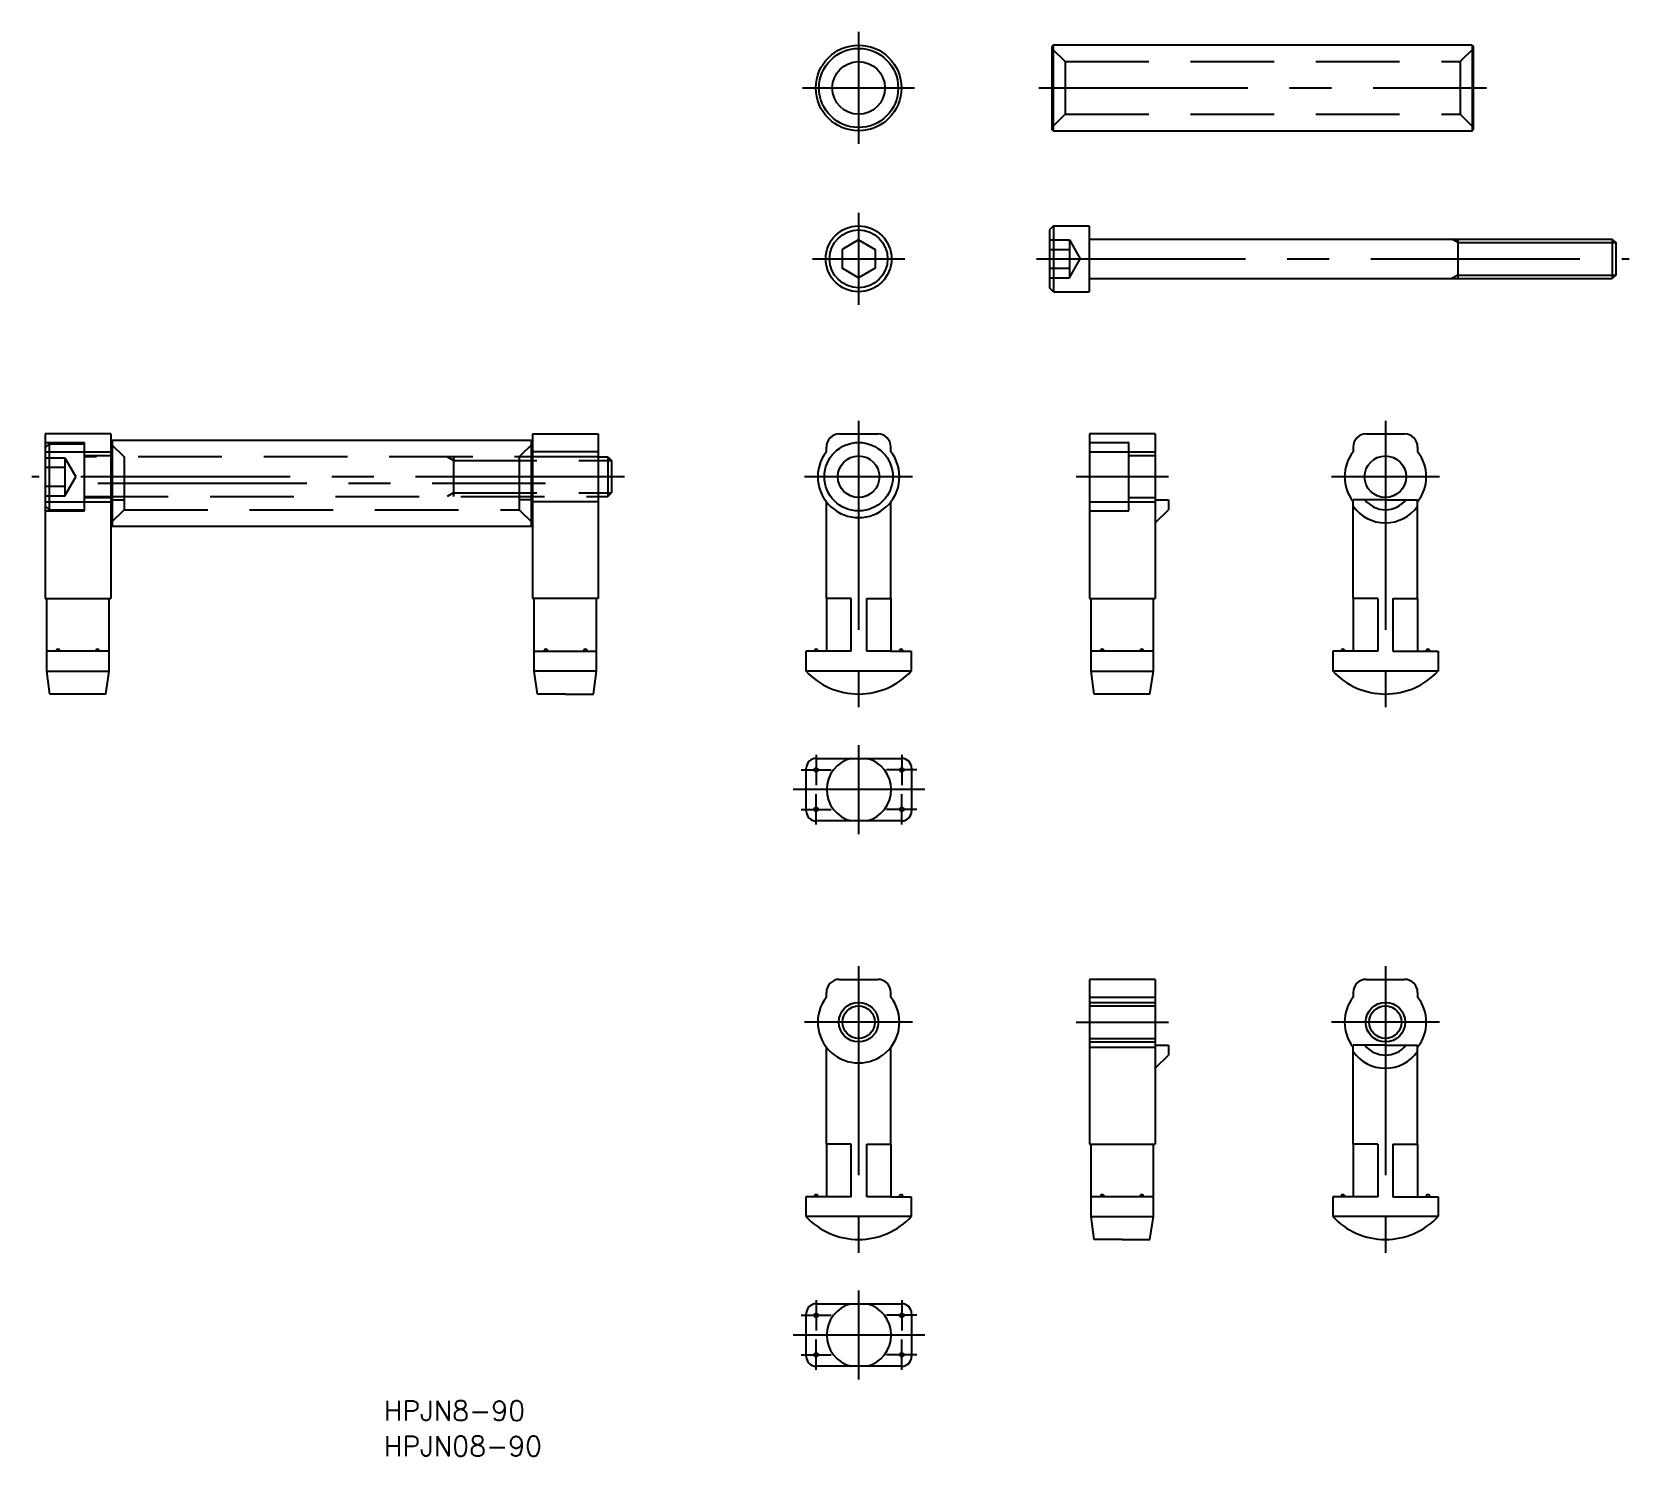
# Model space of a CAD drawing. Extents: x -126 to 117, y -18 to 198.
import ezdxf

# ---------------------------------------------------------------- set-up
doc = ezdxf.new("R2010")
doc.units = 0
doc.linetypes.add('CENTER', pattern=[50.8, 31.75, -6.35, 6.35, -6.35])
doc.linetypes.add('DASHED', pattern=[19.05, 12.7, -6.35])
doc.layers.get('0').update_dxf_attribs({"linetype": 'CONTINUOUS'})
doc.layers.add('CENTER', color=1, linetype='CENTER')
doc.styles.get("Standard").update_dxf_attribs({"font": 'txt.shx', "height": 3, "bigfont": 'bigfont.shx'})

msp = doc.modelspace()

# ---------------------------------------------------------------- linework, layer by layer
at = {"color": 7, "linetype": 'CONTINUOUS'}
for p, q in [((29.56, 195.82), (29.36, 195.62)), ((29.36, 195.62), (29.36, 183.02)), ((29.56, 195.82), (29.56, 182.82)), ((93.16, 195.82), (29.56, 195.82)), ((93.16, 195.82), (93.16, 182.82)), ((93.16, 195.82), (93.36, 195.62)), ((93.36, 183.02), (93.36, 195.62)), ((29.56, 182.82), (29.36, 183.02)), ((29.56, 182.82), (93.16, 182.82)), ((93.16, 182.82), (93.36, 183.02)), ((29.6, 168.38), (29, 167.78)), ((29, 167.78), (29, 158.98)), ((29.6, 168.38), (35, 168.38)), ((29.6, 168.38), (29.6, 158.38)), ((30.95, 168.38), (30.95, 168.38)), ((32.3, 168.38), (32.31, 168.38)), ((35, 168.38), (35, 158.38)), ((0, 166.27), (-2.5, 164.82)), ((0, 166.27), (2.5, 164.82)), ((35, 166.38), (114.46, 166.38)), ((91, 166.38), (91, 160.38)), ((114.46, 166.38), (115, 165.84)), ((114.46, 166.38), (114.46, 160.38)), ((115, 165.84), (115, 160.92)), ((-2.5, 164.82), (-2.5, 161.94)), ((2.5, 164.82), (2.5, 161.94)), ((0, 160.49), (-2.5, 161.94)), ((2.5, 161.94), (0, 160.49)), ((35, 160.38), (114.46, 160.38)), ((115, 160.92), (114.46, 160.38)), ((29.6, 158.38), (29, 158.98)), ((29.6, 158.38), (35, 158.38)), ((-123.55, 136.8), (-123.55, 111.8)), ((-113.55, 136.8), (-123.55, 136.8)), ((-113.55, 136.8), (-113.55, 111.8)), ((-49.55, 136.8), (-49.55, 111.8)), ((-49.55, 136.8), (-39.55, 136.8)), ((-39.55, 136.8), (-39.55, 111.8)), ((-2.9, 136.8), (2.9, 136.8)), ((35.05, 136.8), (35.05, 111.8)), ((45.05, 136.8), (35.05, 136.8)), ((45.05, 136.8), (45.05, 111.8)), ((77.1, 136.8), (82.9, 136.8)), ((-123.55, 134.1), (-113.55, 134.1)), ((-113.35, 135.8), (-113.55, 135.6)), ((-113.55, 135.6), (-113.55, 123)), ((-113.35, 135.8), (-113.35, 122.8)), ((-49.75, 135.8), (-113.35, 135.8)), ((-49.75, 135.8), (-49.75, 122.8)), ((-49.75, 135.8), (-49.55, 135.6)), ((-49.55, 123), (-49.55, 135.6)), ((-39.55, 134.1), (-49.55, 134.1)), ((-4.9, 134.1), (-4.9, 134.8)), ((4.9, 134.1), (4.9, 134.8)), ((35.05, 134.1), (45.05, 134.1)), ((75.1, 134.8), (75.1, 134.1)), ((84.9, 134.8), (84.9, 134.1)), ((-39.55, 133.3), (-38.1, 133.3)), ((-38.1, 133.3), (-38.1, 127.3)), ((-38.1, 133.3), (-37.55, 132.75)), ((-37.55, 132.75), (-37.55, 127.85)), ((-123.55, 126.5), (-113.55, 126.5)), ((-39.55, 126.5), (-49.55, 126.5)), ((-39.55, 127.3), (-38.1, 127.3)), ((-38.1, 127.3), (-37.55, 127.85)), ((-4.9, 111.8), (-4.9, 126.5)), ((4.9, 111.8), (4.9, 126.5)), ((35.05, 126.5), (45.05, 126.5)), ((45.05, 126.8), (47.05, 126.8)), ((47.05, 126.8), (47.05, 125.3)), ((75.1, 111.8), (75.1, 126.8)), ((80, 126.8), (75.1, 126.8)), ((80, 126.8), (84.9, 126.8)), ((84.9, 111.8), (84.9, 126.8)), ((45.05, 123.3), (47.05, 125.3)), ((-113.35, 122.8), (-113.55, 123)), ((-113.35, 122.8), (-49.75, 122.8)), ((-49.75, 122.8), (-49.55, 123)), ((-123.55, 111.8), (-113.55, 111.8)), ((-123.3, 100.8), (-123.3, 111.8)), ((-113.8, 100.8), (-113.8, 111.8)), ((-39.55, 111.8), (-49.55, 111.8)), ((-49.3, 100.8), (-49.3, 111.8)), ((-39.8, 100.8), (-39.8, 111.8)), ((-1.15, 111.8), (-4.9, 111.8)), ((-4.9, 111.8), (-4.9, 103.8)), ((-1.15, 103.8), (-1.15, 111.8)), ((1.25, 111.8), (4.9, 111.8)), ((1.25, 103.8), (1.25, 111.8)), ((4.9, 111.8), (4.9, 103.8)), ((35.05, 111.8), (45.05, 111.8)), ((35.3, 100.8), (35.3, 111.8)), ((44.8, 100.8), (44.8, 111.8)), ((78.85, 111.8), (75.1, 111.8)), ((75.1, 111.8), (75.1, 103.8)), ((78.85, 111.8), (78.85, 103.8)), ((81.15, 111.8), (84.9, 111.8)), ((81.15, 111.8), (81.15, 103.8)), ((84.9, 111.8), (84.9, 103.85)), ((-113.8, 103.8), (-123.3, 103.8)), ((-49.3, 103.8), (-39.8, 103.8)), ((-8, 103.8), (-8, 100.8)), ((-4.9, 103.8), (-8, 103.8)), ((-1.15, 103.8), (-4.9, 103.8)), ((4.9, 103.8), (1.25, 103.8)), ((4.9, 103.8), (8, 103.8)), ((8, 103.8), (8, 100.8)), ((44.8, 103.8), (35.3, 103.8)), ((72, 103.8), (72, 100.8)), ((75.1, 103.8), (72, 103.8)), ((78.85, 103.8), (75.1, 103.8)), ((81.15, 103.8), (84.9, 103.8)), ((84.9, 103.8), (88, 103.8)), ((88, 103.8), (88, 100.8)), ((-123.3, 100.8), (-113.8, 100.8)), ((-122.85, 97.3), (-123.3, 100.8)), ((-114.35, 97.3), (-113.8, 100.8)), ((-39.8, 100.8), (-49.3, 100.8)), ((-48.75, 97.3), (-49.3, 100.8)), ((-40.25, 97.3), (-39.8, 100.8)), ((8, 100.8), (-8, 100.8)), ((35.75, 97.3), (35.3, 100.8)), ((35.3, 100.8), (44.8, 100.8)), ((44.25, 97.3), (44.8, 100.8)), ((88, 100.8), (72, 100.8)), ((-114.35, 97.3), (-122.85, 97.3)), ((-44.5, 97.3), (-48.75, 97.3)), ((-44.5, 97.3), (-40.25, 97.3)), ((44.25, 97.3), (35.75, 97.3)), ((-6.45, 87.55), (6.55, 87.55)), ((-7.95, 79.55), (-7.95, 86.05)), ((8.05, 86.05), (8.05, 79.55)), ((6.55, 78.05), (-6.45, 78.05)), ((-2.95, 54), (2.9, 54)), ((35.05, 54), (35.05, 29)), ((45.05, 54), (35.05, 54)), ((45.05, 54), (45.05, 29)), ((77.1, 54), (82.9, 54)), ((-4.9, 51.3), (-4.9, 52)), ((4.9, 51.3), (4.9, 52)), ((35.05, 51.3), (45.05, 51.3)), ((75.1, 52), (75.1, 51.3)), ((84.9, 52), (84.9, 51.3)), ((-4.9, 29), (-4.9, 43.7)), ((4.9, 29), (4.9, 43.7)), ((35.05, 43.7), (45.05, 43.7)), ((45.05, 44), (47.05, 44)), ((47.05, 44), (47.05, 42.5)), ((75.1, 29), (75.1, 44)), ((80, 44), (75.1, 44)), ((80, 44), (84.9, 44)), ((84.9, 29), (84.9, 44)), ((45.05, 40.5), (47.05, 42.5)), ((-1.15, 29), (-4.9, 29)), ((-4.9, 29), (-4.9, 21)), ((-1.15, 21), (-1.15, 29)), ((1.25, 29), (4.9, 29)), ((1.25, 21), (1.25, 29)), ((4.9, 29), (4.9, 21)), ((35.05, 29), (45.05, 29)), ((35.3, 18), (35.3, 29)), ((44.8, 18), (44.8, 29)), ((78.85, 29), (75.1, 29)), ((75.1, 29), (75.1, 21)), ((78.85, 29), (78.85, 21)), ((81.15, 29), (84.9, 29)), ((81.15, 29), (81.15, 21)), ((84.9, 29), (84.9, 21.05)), ((-8, 21), (-8, 18)), ((-4.9, 21), (-8, 21)), ((-1.15, 21), (-4.9, 21)), ((4.9, 21), (1.25, 21)), ((4.9, 21), (8, 21)), ((8, 21), (8, 18)), ((44.8, 21), (35.3, 21)), ((72, 21), (72, 18)), ((75.1, 21), (72, 21)), ((78.85, 21), (75.1, 21)), ((81.15, 21), (84.9, 21)), ((84.9, 21), (88, 21)), ((88, 21), (88, 18)), ((8, 18), (-8, 18)), ((35.75, 14.5), (35.3, 18)), ((35.3, 18), (44.8, 18)), ((44.25, 14.5), (44.8, 18)), ((88, 18), (72, 18)), ((40, 14.5), (35.75, 14.5)), ((40, 14.5), (44.25, 14.5)), ((-7.95, -3.25), (-7.95, 3.25)), ((-6.45, 4.75), (6.55, 4.75)), ((8.05, 3.25), (8.05, -3.25)), ((6.55, -4.75), (-6.45, -4.75))]:
    msp.add_line(p, q, dxfattribs=at)
at = {"color": 3, "linetype": 'DASHED'}
for p, q in [((29.36, 195.32), (31.36, 193.32)), ((93.36, 195.32), (91.36, 193.32)), ((31.36, 193.32), (31.36, 185.32)), ((31.36, 193.32), (91.36, 193.32)), ((91.36, 193.32), (91.36, 185.32)), ((31.36, 185.32), (29.36, 183.32)), ((31.36, 185.32), (91.36, 185.32)), ((91.36, 185.32), (93.36, 183.32)), ((29, 166.27), (32, 166.27)), ((32, 166.27), (32, 160.49)), ((32, 166.27), (33.67, 163.38)), ((29, 164.82), (32, 164.82)), ((32, 160.49), (33.67, 163.38)), ((29, 161.94), (32, 161.94)), ((29, 160.49), (32, 160.49)), ((-123.55, 135.5), (-117.55, 135.5)), ((-122.95, 135.3), (-123.55, 134.7)), ((-122.95, 135.3), (-117.55, 135.3)), ((-122.95, 135.3), (-122.95, 125.3)), ((-121.6, 135.3), (-121.6, 135.3)), ((-120.25, 135.3), (-120.25, 135.3)), ((-117.55, 125.1), (-117.55, 135.5)), ((-113.55, 133.45), (-117.55, 133.45)), ((-113.55, 135.3), (-111.55, 133.3)), ((-49.55, 135.3), (-51.55, 133.3)), ((35.05, 135.5), (41.05, 135.5)), ((41.05, 125.1), (41.05, 135.5)), ((45.05, 133.45), (41.05, 133.45)), ((-123.55, 133.19), (-120.55, 133.19)), ((-123.55, 131.75), (-120.55, 131.75)), ((-120.55, 133.19), (-118.88, 130.3)), ((-120.55, 133.19), (-120.55, 127.42)), ((-39.55, 133.3), (-117.55, 133.3)), ((-111.55, 133.3), (-111.55, 125.3)), ((-61.55, 132.75), (-62.5, 133.3)), ((-61.55, 133.3), (-61.55, 127.3)), ((-61.55, 132.75), (-39.55, 132.75)), ((-51.55, 133.3), (-51.55, 125.3)), ((-123.55, 128.86), (-120.55, 128.86)), ((-120.55, 127.42), (-118.88, 130.3)), ((-123.55, 127.42), (-120.55, 127.42)), ((-117.55, 127.3), (-39.55, 127.3)), ((-117.55, 127.15), (-113.55, 127.15)), ((-113.55, 126.8), (-111.55, 126.8)), ((-61.55, 127.85), (-62.5, 127.3)), ((-61.55, 127.85), (-39.55, 127.85)), ((-49.55, 126.8), (-51.55, 126.8)), ((41.05, 127.15), (45.05, 127.15)), ((-122.95, 125.3), (-123.55, 125.9)), ((-123.55, 125.1), (-117.55, 125.1)), ((-122.95, 125.3), (-117.55, 125.3)), ((-113.55, 123.3), (-111.55, 125.3)), ((-111.55, 125.3), (-51.55, 125.3)), ((-51.55, 125.3), (-49.55, 123.3)), ((35.05, 125.1), (41.05, 125.1)), ((35.05, 50.5), (45.05, 50.5)), ((35.05, 49.96), (45.05, 49.96)), ((35.05, 45.04), (45.05, 45.04)), ((35.05, 44.5), (45.05, 44.5))]:
    msp.add_line(p, q, dxfattribs=at)
at = {"color": 3, "linetype": 'CONTINUOUS'}
for p, q in [((91, 165.84), (90.07, 166.38)), ((91, 165.84), (115, 165.84)), ((91, 160.92), (90.07, 160.38)), ((91, 160.92), (115, 160.92)), ((-39.55, 132.75), (-37.55, 132.75)), ((-39.55, 127.85), (-37.55, 127.85))]:
    msp.add_line(p, q, dxfattribs=at)
at = {"color": 7, "linetype": 'CONTINUOUS'}
for centre, radius in [((0, 189.32), 6.5), ((0, 189.32), 6), ((0, 189.32), 4), ((0, 163.38), 5), ((0, 163.38), 4.4), ((0, 130.3), 5.2), ((0, 130.3), 3.15), ((80, 130.3), 3.15), ((-6.45, 85.8), 0.3), ((6.55, 85.8), 0.3), ((-6.45, 79.8), 0.3), ((6.55, 79.8), 0.3), ((0, 47.5), 2.46), ((80, 47.5), 2.46), ((-6.45, 3), 0.3), ((6.55, 3), 0.3), ((-6.45, -3), 0.3), ((6.55, -3), 0.3)]:
    msp.add_circle(centre, radius, dxfattribs=at)
at = {"color": 3, "linetype": 'CONTINUOUS'}
for centre in [(0, 47.5), (80, 47.5)]:
    msp.add_circle(centre, 3, dxfattribs=at)
at = {"color": 7, "linetype": 'CONTINUOUS'}
for centre, radius, start, end in [((-2.9, 134.8), 2, 90, 180), ((2.9, 134.8), 2, 0, 90), ((77.1, 134.8), 2, 90, 180), ((82.9, 134.8), 2, 0, 90), ((0, 130.3), 6.2, 142.2157, 37.7843), ((80, 130.3), 6.2, 142.2, 217.7843), ((80, 130.3), 6.2, 322.2, 37.8), ((80, 129.3), 4, 218.7, 321.3), ((80, 129.3), 6, 215.2475, 324.7525), ((-121.6, 103.8), 0.3, 0, 180), ((-115.6, 103.8), 0.3, 0, 180), ((-47.5, 103.8), 0.3, 0, 180), ((-41.5, 103.8), 0.3, 0, 180), ((-6.45, 103.8), 0.3, 0, 180), ((6.45, 103.8), 0.3, 0, 180), ((37, 103.8), 0.3, 0, 180), ((43, 103.8), 0.3, 0, 180), ((73.55, 103.8), 0.3, 0, 180), ((86.45, 103.8), 0.3, 0, 180), ((0, 108.2), 10.89, 222.7412, 317.2588), ((80, 108.2), 10.89, 222.7412, 317.2588), ((-6.45, 86.05), 1.5, 89.9, 180.1), ((0.05, 82.8), 4.9, 104.2134, 255.7866), ((0.05, 82.8), 4.9, 284.2134, 75.7866), ((6.55, 86.05), 1.5, 0, 90), ((-6.45, 79.55), 1.5, 180.3, 270), ((6.55, 79.55), 1.5, 270.5, 0.1), ((-2.9, 52), 2, 91.2, 180), ((2.9, 52), 2, 0, 90), ((77.1, 52), 2, 90, 180), ((82.9, 52), 2, 0, 90), ((0, 47.5), 6.2, 142.2157, 37.7843), ((80, 47.5), 6.2, 142.2157, 217.7843), ((80, 47.5), 6.2, 322.2157, 37.7843), ((80, 46.5), 4, 218.7, 321.3), ((80, 46.5), 6, 215.3, 324.7), ((-6.45, 21), 0.3, 0, 180), ((6.45, 21), 0.3, 0, 180), ((37, 21), 0.3, 0, 180), ((43, 21), 0.3, 0, 180), ((73.55, 21), 0.3, 0, 180), ((86.45, 21), 0.3, 0, 180), ((0, 25.39), 10.89, 222.7412, 317.2588), ((80, 25.39), 10.89, 222.7412, 317.2588), ((-6.45, 3.25), 1.5, 89.9, 180.1), ((0.05, 0), 4.9, 104.2134, 255.7866), ((0.05, 0), 4.9, 284.2134, 75.7866), ((6.55, 3.25), 1.5, 0, 90), ((-6.45, -3.25), 1.5, 180.3, 270), ((6.55, -3.25), 1.5, 270.5, 0.1)]:
    msp.add_arc(centre, radius, start, end, dxfattribs=at)
at = {"layer": 'CENTER', "color": 1, "linetype": 'CENTER'}
for p, q in [((0, 197.82), (0, 180.82)), ((-8.5, 189.32), (8.5, 189.32)), ((27.36, 189.32), (95.36, 189.32)), ((0, 170.38), (0, 156.38)), ((-7, 163.38), (7, 163.38)), ((27, 163.38), (117, 163.38)), ((0, 138.8), (0, 95.3)), ((80, 138.8), (80, 95.3)), ((-35.55, 130.3), (-125.55, 130.3)), ((-115.55, 129.3), (-47.55, 129.3)), ((8.2, 130.3), (-8.2, 130.3)), ((47.05, 130.3), (33.05, 130.3)), ((88.2, 130.3), (71.8, 130.3)), ((-6.45, 88.1), (-6.45, 83.5)), ((0, 89.55), (0, 76.05)), ((6.55, 88.1), (6.55, 83.5)), ((-8.75, 85.8), (-4.15, 85.8)), ((8.85, 85.8), (4.25, 85.8)), ((10.05, 82.8), (-9.95, 82.8)), ((-6.45, 77.5), (-6.45, 82.1)), ((6.55, 77.5), (6.55, 82.1)), ((-8.75, 79.8), (-4.15, 79.8)), ((8.85, 79.8), (4.25, 79.8)), ((0, 56), (0, 12.5)), ((80, 56), (80, 12.5)), ((8.2, 47.5), (-8.2, 47.5)), ((33.05, 47.5), (47.05, 47.5)), ((88.2, 47.5), (71.8, 47.5)), ((-6.45, 5.3), (-6.45, 0.7)), ((0, 6.75), (0, -6.75)), ((6.55, 5.3), (6.55, 0.7)), ((-8.75, 3), (-4.15, 3)), ((8.85, 3), (4.25, 3)), ((10.05, 0), (-9.95, 0)), ((-6.45, -5.3), (-6.45, -0.7)), ((6.55, -5.3), (6.55, -0.7)), ((-8.75, -3), (-4.15, -3)), ((8.85, -3), (4.25, -3))]:
    msp.add_line(p, q, dxfattribs=at)

# ---------------------------------------------------------------- texts
at = {"color": 7, "linetype": 'CONTINUOUS'}
for s, p in [('HPJN8-90', (-72.13, -12.99)), ('HPJN08-90', (-72.13, -18.37))]:
    msp.add_text(s, height=3, dxfattribs=at).set_placement(p)

doc.saveas('drawing.dxf')
